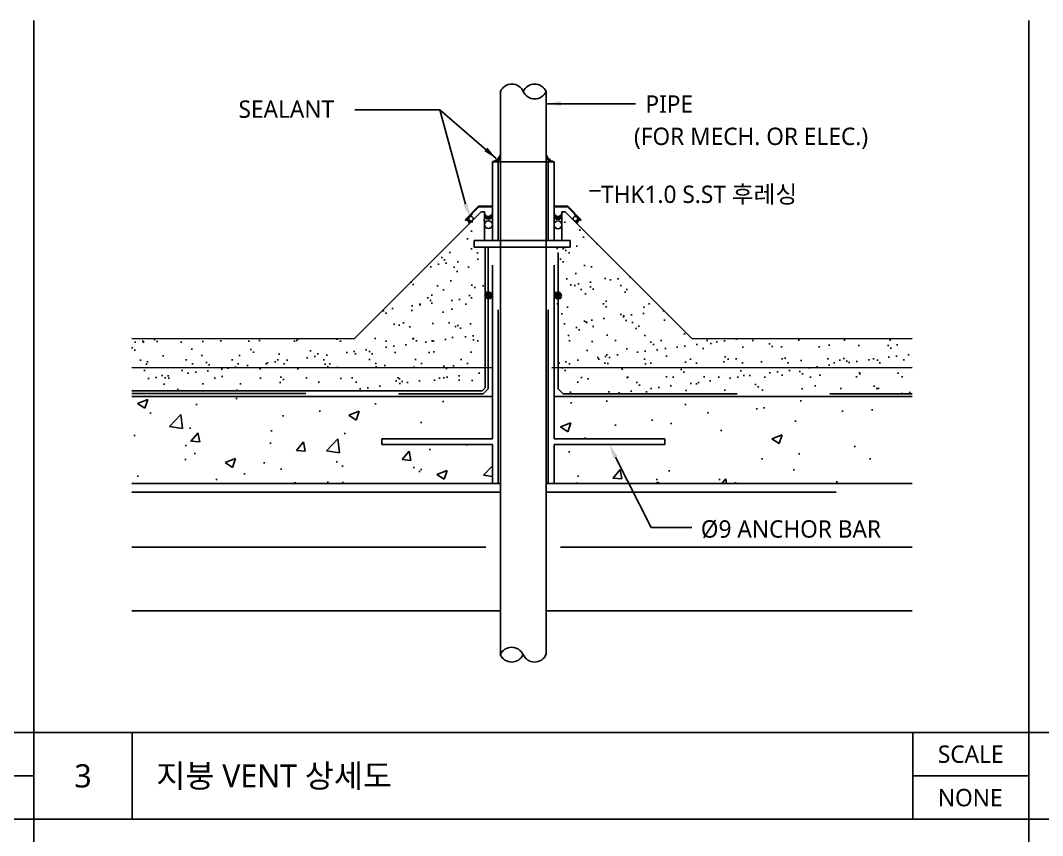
# Model space of a CAD drawing. Header units: millimetres. Extents: x 465 to 41696, y 198 to 5730.
# Drawn here: x 20697 to 22461, y 4322 to 5730 of the extents above; entities that cross this region are included whole.
import ezdxf
from ezdxf.enums import TextEntityAlignment as Align

# ---------------------------------------------------------------- set-up
doc = ezdxf.new("R2010")
doc.units = ezdxf.units.MM
doc.header["$LTSCALE"] = 200
doc.linetypes.add('HID', pattern=[2.3, 1.5, -0.8])
doc.linetypes.add('st-dash', pattern=[2.7, 1.5, -1.2])
for name, color, linetype in [('01단열재', 252, 'Continuous'), ('01하지철물', 8, 'Continuous'), ('3', 3, 'Continuous'), ('4ELE', 4, 'Continuous'), ('5etc', 5, 'Continuous'), ('6', 6, 'Continuous'), ('6arrow', 6, 'Continuous'), ('6fur', 6, 'Continuous'), ('A-CON', 2, 'Continuous'), ('A-DET', 7, 'Continuous'), ('A-ELE9', 9, 'Continuous'), ('HAT', 8, 'Continuous'), ('HAT-254', 253, 'Continuous'), ('TABLE', 7, 'Continuous'), ('TEXT', 3, 'Continuous'), ('X-ER', 15, 'ER-X')]:
    doc.layers.add(name, color=color, linetype=linetype)
doc.styles.get("Standard").update_dxf_attribs({"font": 'arial.ttf'})
doc.styles.add('스타일1', font='malgun.ttf')
doc.linetypes.add('ER-X', pattern='A,10,-0.8,["X",Standard,S=0.6,R=0,X=-0.15,Y=-0.3],-0.8', length=11.6)
doc.linetypes.add('INSUL150', pattern='A,0.00254,-2.54,[134,ltypeshp.shx,S=18.75,R=0,X=-2.54,Y=0],-69.92,[134,ltypeshp.shx,S=18.75,R=180,X=2.54,Y=0],-2.54', length=75.00254)
pattern_1 = [(50, (-3274.67, 7314.07), (182.1847, -15.9391), [19.05, -209.55]), (355, (-3274.67, 7314.07), (-35.2434, 191.0568), [15.24, -167.6406]), (100.45144, (-3259.5, 7312.74), (146.9412, 175.1178), [16.19, -178.0902]), (46.1842, (-3274.67, 7364.87), (271.079, -42.0423), [28.575, -314.325]), (96.6356, (-3252.08, 7361.37), (237.404, 247.426), [24.285, -267.1356]), (351.1842, (-3274.67, 7364.87), (237.404, 247.426), [22.86, -251.4597]), (21, (-3249.27, 7352.17), (151.6144, -102.2652), [19.05, -209.55]), (326, (-3249.27, 7352.17), (61.802, 184.188), [15.24, -167.64]), (71.45144, (-3236.64, 7343.65), (213.4164, 81.9228), [16.19, -178.09]), (37.5, (-3274.675, 7314.07), (3.0886, 84.55504), [0, -165.608, 0, -170.18, 0, -168.275]), (7.5, (-3274.675, 7314.07), (66.81966, 100.18057), [0, -97.028, 0, -161.798, 0, -64.135]), (327.5, (-3331.32, 7314.07), (135.5906, -5.72874), [0, -63.5, 0, -198.12, 0, -262.89]), (317.5, (-3356.72, 7314.07), (148.1292, 25.4265), [0, -82.55, 0, -131.572, 0, -186.69])]
pattern_2 = [(37.5, (-8410, -65.05), (-1.60003, 48.941324), [0, -38.608, 0, -43.18, 0, -41.275]), (7.5, (-8410, -65.05), (44.95233, 71.68251), [0, -20.828, 0, -34.798, 0, -13.335]), (327.5, (-8441.24, -65.05), (79.099237, 0.14372), [0, -12.7, 0, -45.72, 0, -59.69]), (317.5, (-8441.24, -65.05), (76.35565, 22.29293), [0, -6.35, 0, -29.972, 0, -34.29])]

# ---------------------------------------------------------------- blocks, each defined once
blk = doc.blocks.new('*X128')
at = {"color": 0}
for p, q in [((4001.2, 3739.6), (4007.5, 3745.9)), ((4001.3, 3737.9), (4009.2, 3745.8)), ((4001.7, 3736.6), (4010.5, 3745.4)), ((4001.8, 3742), (4005.1, 3745.3)), ((4002.3, 3735.4), (4011.7, 3744.8)), ((4003.1, 3734.4), (4012.7, 3744)), ((4004.1, 3733.6), (4013.5, 3743)), ((4005.2, 3733), (4014.1, 3741.9)), ((4006.6, 3732.6), (4014.5, 3740.5)), ((4008.2, 3732.4), (4014.7, 3738.9)), ((4010.4, 3732.9), (4014.2, 3736.7))]:
    blk.add_line(p, q, dxfattribs=at)

msp = doc.modelspace()

# ---------------------------------------------------------------- hatches: boundary and pattern name
at = {"layer": 'HAT'}
h = msp.add_hatch(dxfattribs=at)
h.set_pattern_fill('AR-SAND', color=256)
h.set_pattern_definition(pattern_2)
h.paths.add_polyline_path([(21499.2, 5338.1), (21480.3, 5338.1), (21480.3, 5349.6), (21498, 5349.6), (21498, 5399.5), (21492.3, 5399.5), (21273.2, 5180.2), (20889.4, 5180.3), (20889.4, 5130.3), (21499.3, 5130.1)])
h = msp.add_hatch(dxfattribs=at)
h.set_pattern_fill('AR-SAND', color=256)
h.set_pattern_definition(pattern_2)
h.paths.add_polyline_path([(21637.2, 5399.5), (21631.5, 5399.5), (21631.5, 5349.6), (21645.6, 5349.6), (21645.6, 5338.1), (21618, 5338.1), (21618, 5130.1), (22236.4, 5130.3), (22236.4, 5180.3), (21856.3, 5180.2)])
h = msp.add_hatch(dxfattribs=at)
h.set_pattern_fill('AR-SAND', color=256)
h.set_pattern_definition(pattern_2)
h.paths.add_polyline_path([(21499.3, 5130.1), (20889.4, 5130.3), (20889.4, 5090.3), (21493.7, 5090.2), (21499.3, 5095.4)])
h = msp.add_hatch(dxfattribs=at)
h.set_pattern_fill('AR-SAND', color=256)
h.set_pattern_definition(pattern_2)
h.paths.add_polyline_path([(22236.4, 5130.3), (21625.3, 5130.1), (21625.3, 5093.3), (21633.9, 5085.2), (22236.4, 5085.1)])
h = msp.add_hatch(dxfattribs=at)
h.set_pattern_fill('AR-CONC', color=253)
h.set_pattern_definition(pattern_1)
h.paths.add_polyline_path([(21511.6, 5080.2), (20889.4, 5080.3), (20889.4, 4930.3), (21511.6, 4930.2), (21511.6, 4997.2), (21320.5, 4997.2), (21320.5, 5007.2), (21511.6, 5007.2)])
h = msp.add_hatch(dxfattribs=at)
h.set_pattern_fill('AR-CONC', color=253)
h.set_pattern_definition(pattern_1)
h.paths.add_polyline_path([(22236.4, 5080.1), (21618, 5080.2), (21618.1, 5007.2), (21809.2, 5007.2), (21809.2, 4997.2), (21618.1, 4997.2), (21618.1, 4930.2), (22236.4, 4930.1)])

# ---------------------------------------------------------------- linework, layer by layer
at = {"layer": '01단열재', "linetype": 'INSUL150', "ltscale": 0.007}
for p, q in [((20889.4, 4820.3), (21500.5, 4820.2)), ((21629.4, 4820.2), (22236.4, 4820.1))]:
    msp.add_line(p, q, dxfattribs=at)
at = {"layer": '01하지철물'}
for p, q in [((21525.5, 4915.2), (20889.4, 4915.3)), ((22105, 4915.1), (21604.4, 4915.1))]:
    msp.add_line(p, q, dxfattribs=at)
at = {"layer": '3'}
for p, q in [((21492.3, 5399.5), (21273.2, 5180.2)), ((21492.3, 5399.5), (21498, 5399.5)), ((21498, 5399.5), (21498, 5349.6)), ((21631.5, 5399.5), (21631.5, 5349.6)), ((21631.5, 5399.5), (21637.2, 5399.5)), ((21637.2, 5399.5), (21856.3, 5180.2)), ((21273.2, 5180.2), (20889.4, 5180.3)), ((21856.3, 5180.2), (22236.4, 5180.3))]:
    msp.add_line(p, q, dxfattribs=at)
at = {"layer": '4ELE'}
for p, q in [((21511.5, 5485.8), (21618, 5485.8)), ((21511.5, 5349.6), (21511.5, 5485.8)), ((21618, 5349.6), (21618, 5485.8)), ((21809.2, 5007.2), (21809.2, 4997.2))]:
    msp.add_line(p, q, dxfattribs=at)
at = {"layer": '4ELE', "linetype": 'st-dash'}
for p, q in [((21521.5, 5349.6), (21521.5, 5485.8)), ((21608, 5349.6), (21608, 5485.8)), ((21480.3, 5349.6), (21645.6, 5349.6)), ((21480.3, 5338.1), (21480.3, 5349.6)), ((21645.6, 5349.6), (21645.6, 5338.1)), ((21645.6, 5338.1), (21480.3, 5338.1)), ((21511.6, 5007.2), (21511.5, 5338.1)), ((21521.6, 4930.2), (21521.5, 5338.1)), ((21608.1, 4930.2), (21608, 5338.1)), ((21618.1, 5007.2), (21618, 5338.1)), ((21511.6, 5007.2), (21320.5, 5007.2)), ((21320.5, 4997.2), (21320.5, 5007.2)), ((21511.6, 4997.2), (21320.5, 4997.2)), ((21511.6, 4930.2), (21511.6, 4997.2)), ((21618.1, 5007.2), (21809.2, 5007.2)), ((21618.1, 4930.2), (21618.1, 4997.2)), ((21618.1, 4997.2), (21809.2, 4997.2)), ((21511.6, 4930.2), (21521.6, 4930.2)), ((21618.1, 4930.2), (21608.1, 4930.2))]:
    msp.add_line(p, q, dxfattribs=at)
at = {"layer": '5etc'}
for centre, radius in [((21474.7, 5387.5), 4), ((21504.8, 5377.3), 6.74), ((21624.7, 5377), 6.74), ((21654.9, 5387.5), 4)]:
    msp.add_circle(centre, radius, dxfattribs=at)
for centre, radius, start, end in [((21511.9, 5499.4), 13.6, 268.5419, 1.3763), ((21507.5, 5503.9), 18.5, 282.6859, 347.2323), ((21514.3, 5497), 11.5, 283.8561, 346.2257), ((21622.1, 5503.5), 18.1, 191.9032, 257.0498), ((21617.7, 5499.2), 13.4, 177.6525, 271.3005), ((21615.3, 5496.7), 11.2, 192.3531, 255.6855), ((21465.8, 5379), 5.8, 357.8417, 85.2519), ((21466.7, 5379.8), 5.8, 357.8417, 85.2519), ((21467.5, 5380.7), 5.8, 357.8417, 85.2519), ((21504.8, 5398.2), 6.74, 180, 0), ((21504.8, 5396.5), 6.74, 180, 0), ((21504.8, 5394.8), 6.74, 180, 0), ((21504.8, 5393.3), 6.74, 180, 0), ((21624.8, 5398), 6.74, 180, 0), ((21624.8, 5396.3), 6.74, 180, 0), ((21624.8, 5394.6), 6.74, 180, 0), ((21624.8, 5393.1), 6.74, 180, 0), ((21662, 5380.7), 5.8, 94.7481, 182.1583), ((21662.9, 5379.8), 5.8, 94.7481, 182.1583), ((21663.7, 5379), 5.8, 94.7481, 182.1583)]:
    msp.add_arc(centre, radius, start, end, dxfattribs=at)
at = {"layer": '6', "linetype": 'HID'}
for points in [[(20889.4, 5085.3), (21495.7, 5085.2), (21504.3, 5093.3), (21504.2, 5338.1)], [(21625.3, 5329.3), (21625.3, 5093.3), (21633.9, 5085.2), (22236.4, 5085.1)]]:
    msp.add_lwpolyline(points, dxfattribs=at)
at = {"layer": '6arrow'}
msp.add_lwpolyline([(21650.8, 5400.1, 0, 10, 0), (21669.6, 5423.5, 0, 0, 0), (21679.2, 5435.4, 0, 0, 0)], format="xyseb", dxfattribs=at)
msp.add_lwpolyline([(21679.2, 5435.4), (21698.3, 5435.4)], dxfattribs=at)
at = {"layer": '6fur'}
for p, q in [((21525.5, 4634.3), (21525.5, 5607.2)), ((21604.4, 4634.3), (21604.3, 5607.2)), ((21487.8, 5409.1), (21464.5, 5385.8)), ((21488.2, 5408.1), (21466, 5385.8)), ((21511.5, 5409.1), (21487.8, 5409.1)), ((21511.5, 5408.1), (21488.2, 5408.1)), ((21618, 5409.1), (21641.7, 5409.1)), ((21618, 5408.1), (21641.3, 5408.1)), ((21641.3, 5408.1), (21662.8, 5386.6)), ((21641.7, 5409.1), (21665, 5385.8)), ((21464.5, 5385.8), (21466, 5384.4)), ((21476.6, 5395), (21466, 5384.4)), ((21475.9, 5395.7), (21476.6, 5395)), ((21653.7, 5395.7), (21653, 5395)), ((21653, 5395), (21663.6, 5384.4)), ((21665, 5385.8), (21663.6, 5384.4))]:
    msp.add_line(p, q, dxfattribs=at)
for centre, start, end in [((21545.2, 5598.4), 24.1477, 155.8523), ((21584.6, 5598.4), 24.1477, 155.8523), ((21584.6, 5616), 204.1477, 335.8523), ((21545, 4625.5), 24.1477, 155.8523), ((21545, 4643.2), 204.1477, 335.8523), ((21584.4, 4643.2), 204.1477, 335.8523)]:
    msp.add_arc(centre, 21.6, start, end, dxfattribs=at)
at = {"layer": 'A-CON'}
for points in [[(21511.6, 5080.2), (20889.4, 5080.3)], [(22236.4, 5080.1), (21618, 5080.2)], [(20889.4, 4930.3), (21525.5, 4930.2)], [(21604.4, 4930.2), (22236.4, 4930.1)]]:
    msp.add_lwpolyline(points, dxfattribs=at)
at = {"layer": 'A-DET', "color": 6}
for p, q in [((21421, 5575.8), (21273.9, 5575.8)), ((21464.9, 5412.5), (21421, 5575.8)), ((21518.4, 5491.2), (21421, 5575.8)), ((21605.9, 5586.2), (21758.5, 5586.2)), ((21724.1, 4975.6), (21785.5, 4854.1)), ((21785.5, 4854.1), (21855.7, 4854.1))]:
    msp.add_line(p, q, dxfattribs=at)
for points in [[(21629.9, 5590.3), (21630, 5582.3), (21605.9, 5586.2)], [(21503.1, 5510.1), (21497.8, 5504.1), (21518.4, 5491.2)], [(21468.5, 5414.2), (21461.3, 5410.7), (21473.9, 5390)], [(21720.5, 4973.9), (21727.7, 4977.4), (21713.6, 4997.2)]]:
    msp.add_solid(points, dxfattribs=at)
at = {"layer": 'A-ELE9'}
for points in [[(20889.4, 4710.3), (21525.5, 4710.2)], [(21604.4, 4710.2), (22236.4, 4710.1)]]:
    msp.add_lwpolyline(points, dxfattribs=at)
at = {"layer": 'HAT-254'}
msp.add_lwpolyline([(20889.4, 5090.3), (21493.7, 5090.2), (21499.3, 5095.4), (21499.2, 5338.1)], dxfattribs=at)
at = {"layer": 'TABLE', "color": 3}
for p, q in [((20720, 5730), (20720, 210)), ((22437.5, 5730), (22437.5, 2970)), ((17285, 4350), (24155, 4350))]:
    msp.add_line(p, q, dxfattribs=at)
at = {"layer": 'TABLE', "color": 4}
for p, q in [((17285, 4500), (24155, 4500)), ((20890, 4500), (20890, 4350)), ((22237.5, 4500), (22237.5, 4350)), ((20520, 4425), (20720, 4425)), ((22237.5, 4425), (22437.5, 4425))]:
    msp.add_line(p, q, dxfattribs=at)
at = {"layer": 'X-ER', "color": 15, "ltscale": 0.1}
for points in [[(20889.4, 5130.3), (21511.6, 5130.1)], [(22236.4, 5130.3), (21614.3, 5130.1)]]:
    msp.add_lwpolyline(points, dxfattribs=at)

# ---------------------------------------------------------------- block references
at = {"layer": '5etc'}
for p in [(17496.8, 1516), (17616.8, 1515.7)]:
    msp.add_blockref('*X128', p, dxfattribs=at)

# ---------------------------------------------------------------- texts
at = {"layer": 'TEXT', "color": 3, "style": '스타일1'}
for s, p in [('PIPE', (21775.7, 5570.6)), ('SEALANT', (21073.4, 5561.8)), ('(FOR MECH. OR ELEC.)', (21755.9, 5514.8)), ('THK1.0 S.ST 후레싱', (21699.3, 5414.7)), ('Ø9 ANCHOR BAR', (21871.4, 4836.5))]:
    msp.add_text(s, height=30, dxfattribs=at).set_placement(p)
at = {"layer": 'TEXT', "style": '스타일1'}
for s, p in [('SCALE', (22337.2, 4462.5)), ('NONE', (22336.3, 4387.4))]:
    msp.add_text(s, height=30, dxfattribs=at).set_placement(p, align=Align.MIDDLE_CENTER)
msp.add_text('지붕 VENT 상세도', height=40, dxfattribs=at).set_placement((20931.5, 4405))
at = {"layer": 'TEXT', "color": 6, "style": '스타일1'}
msp.add_text('3', height=40, dxfattribs=at).set_placement((20805, 4425), align=Align.MIDDLE_CENTER)

doc.saveas('drawing.dxf')
